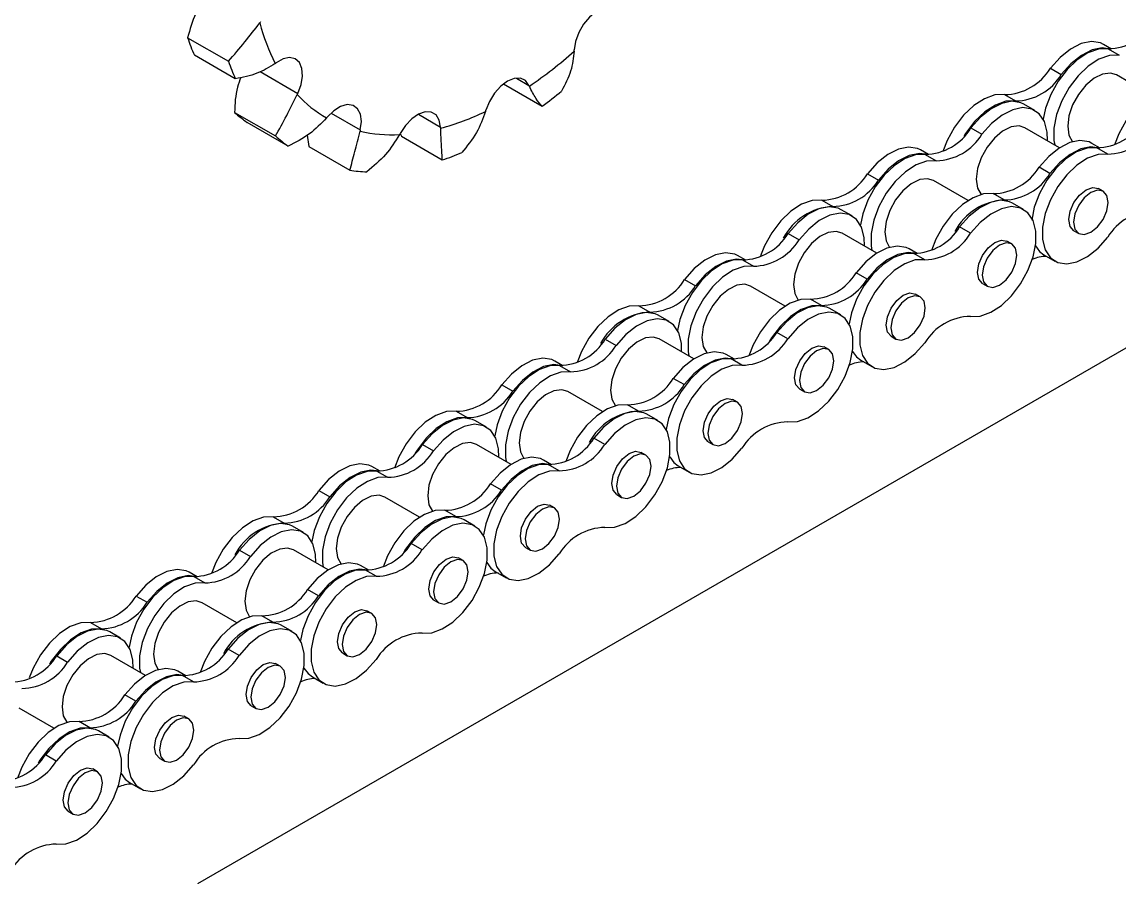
# Model space of a CAD drawing. Header units: metres. Extents: x 0 to 21025, y 0 to 14850.
# Drawn here: x 14013.4 to 14121.2, y 5827.2 to 5911.2 of the extents above; entities that cross this region are included whole.
import ezdxf

# ---------------------------------------------------------------- set-up
doc = ezdxf.new("R2010")
doc.units = ezdxf.units.M
doc.header["$LTSCALE"] = 25
doc.layers.add('SL4', color=4, linetype='Continuous')

msp = doc.modelspace()

# ---------------------------------------------------------------- linework, layer by layer
at = {"layer": 'SL4'}
for p, q in [((14030.723, 5826.55), (14589.165, 6148.932)), ((14029.714, 5909.651), (14033.735, 5907.33)), ((14120.461, 5908.528), (14119.661, 5908.99)), ((14034.398, 5905.608), (14030.378, 5907.93)), ((14120.129, 5908.556), (14121.204, 5907.936)), ((14114.457, 5906.647), (14115.531, 5906.026)), ((14036.832, 5906.314), (14040.534, 5904.177)), ((14062.004, 5905.683), (14063.244, 5904.967)), ((14124.345, 5904.023), (14120.939, 5905.989)), ((14060.732, 5905.11), (14064.536, 5902.914)), ((14109.966, 5904.055), (14111.041, 5903.434)), ((14034.324, 5902.315), (14038.345, 5899.994)), ((14043.805, 5902.247), (14046.678, 5900.589)), ((14112.938, 5902.503), (14111.863, 5903.123)), ((14039.591, 5898.998), (14035.571, 5901.319)), ((14052.377, 5902.126), (14054.565, 5900.863)), ((14041.471, 5900.088), (14041.616, 5898.951)), ((14050.586, 5900.232), (14050.713, 5899.965)), ((14106.659, 5900.78), (14107.733, 5900.16)), ((14115.365, 5898.838), (14111.958, 5900.805)), ((14041.616, 5898.951), (14045.637, 5896.63)), ((14050.713, 5899.965), (14054.733, 5897.644)), ((14119.345, 5898.804), (14118.546, 5899.266)), ((14102.5, 5898.16), (14101.701, 5898.621)), ((14102.168, 5898.188), (14103.243, 5897.567)), ((14120.088, 5898.212), (14119.013, 5898.832)), ((14114.416, 5896.302), (14113.341, 5896.922)), ((14096.496, 5896.278), (14097.571, 5895.658)), ((14106.385, 5893.654), (14102.978, 5895.621)), ((14119.638, 5894.569), (14119.172, 5894.838)), ((14092.006, 5893.686), (14093.081, 5893.066)), ((14109.925, 5893.71), (14108.851, 5894.33)), ((14094.978, 5892.134), (14093.903, 5892.755)), ((14111.822, 5892.778), (14110.748, 5893.399)), ((14088.698, 5890.412), (14089.773, 5889.791)), ((14097.405, 5888.47), (14093.998, 5890.437)), ((14106.618, 5890.435), (14105.543, 5891.056)), ((14116.774, 5890.683), (14117.24, 5890.414)), ((14110.658, 5889.385), (14110.192, 5889.653)), ((14084.54, 5887.791), (14083.74, 5888.253)), ((14101.385, 5888.436), (14100.585, 5888.897)), ((14102.127, 5887.843), (14101.053, 5888.464)), ((14113.808, 5888.329), (14114.883, 5887.709)), ((14084.208, 5887.82), (14085.283, 5887.199)), ((14096.455, 5885.934), (14095.38, 5886.554)), ((14078.536, 5885.91), (14079.61, 5885.289)), ((14088.424, 5883.286), (14085.018, 5885.253)), ((14107.794, 5885.499), (14108.26, 5885.23)), ((14091.965, 5883.342), (14090.89, 5883.962)), ((14101.678, 5884.2), (14101.212, 5884.469)), ((14074.045, 5883.318), (14075.12, 5882.697)), ((14093.862, 5882.41), (14092.787, 5883.031)), ((14077.017, 5881.766), (14075.942, 5882.386)), ((14088.657, 5880.067), (14087.582, 5880.687)), ((14070.738, 5880.043), (14071.812, 5879.423)), ((14079.444, 5878.102), (14076.037, 5880.068)), ((14098.814, 5880.315), (14099.279, 5880.046)), ((14083.424, 5878.067), (14082.625, 5878.529)), ((14092.697, 5879.016), (14092.232, 5879.285)), ((14066.579, 5877.423), (14065.78, 5877.885)), ((14066.247, 5877.451), (14067.322, 5876.831)), ((14084.167, 5877.475), (14083.092, 5878.095)), ((14095.848, 5877.961), (14096.923, 5877.34)), ((14060.575, 5875.542), (14061.65, 5874.921)), ((14078.495, 5875.565), (14077.42, 5876.186)), ((14070.464, 5872.917), (14067.057, 5874.884)), ((14089.833, 5875.131), (14090.299, 5874.862)), ((14074.004, 5872.973), (14072.93, 5873.594)), ((14083.717, 5873.832), (14083.251, 5874.101)), ((14056.085, 5872.949), (14057.16, 5872.329)), ((14059.057, 5871.398), (14057.982, 5872.018)), ((14075.901, 5872.042), (14074.827, 5872.662)), ((14070.697, 5869.699), (14069.622, 5870.319)), ((14080.853, 5869.946), (14081.319, 5869.678)), ((14052.777, 5869.675), (14053.852, 5869.054)), ((14061.484, 5867.733), (14058.077, 5869.7)), ((14074.737, 5868.648), (14074.271, 5868.917)), ((14065.464, 5867.699), (14064.664, 5868.16)), ((14066.206, 5867.106), (14065.132, 5867.727)), ((14048.619, 5867.055), (14047.819, 5867.516)), ((14048.287, 5867.083), (14049.362, 5866.462)), ((14077.887, 5867.592), (14078.962, 5866.972)), ((14060.534, 5865.197), (14059.459, 5865.817)), ((14042.615, 5865.173), (14043.689, 5864.553)), ((14052.503, 5862.549), (14049.097, 5864.516)), ((14071.873, 5864.762), (14072.339, 5864.493)), ((14065.757, 5863.464), (14065.291, 5863.732)), ((14038.124, 5862.581), (14039.199, 5861.961)), ((14056.044, 5862.605), (14054.969, 5863.225)), ((14041.096, 5861.029), (14040.021, 5861.65)), ((14057.941, 5861.673), (14056.866, 5862.294)), ((14034.817, 5859.306), (14035.891, 5858.686)), ((14043.523, 5857.365), (14040.116, 5859.332)), ((14052.736, 5859.33), (14051.661, 5859.951)), ((14062.893, 5859.578), (14063.358, 5859.309)), ((14056.776, 5858.279), (14056.311, 5858.548)), ((14030.658, 5856.686), (14029.859, 5857.148)), ((14047.503, 5857.33), (14046.704, 5857.792)), ((14048.246, 5856.738), (14047.171, 5857.359)), ((14059.927, 5857.224), (14061.002, 5856.603)), ((14030.326, 5856.714), (14031.401, 5856.094)), ((14024.654, 5854.805), (14025.729, 5854.184)), ((14042.574, 5854.828), (14041.499, 5855.449)), ((14034.543, 5852.181), (14031.136, 5854.148)), ((14053.912, 5854.394), (14054.378, 5854.125)), ((14038.083, 5852.236), (14037.009, 5852.857)), ((14047.796, 5853.095), (14047.33, 5853.364)), ((14020.164, 5852.213), (14021.239, 5851.592)), ((14039.98, 5851.305), (14038.906, 5851.925)), ((14023.136, 5850.661), (14022.061, 5851.281)), ((14034.776, 5848.962), (14033.701, 5849.582)), ((14016.856, 5848.938), (14017.931, 5848.318)), ((14025.563, 5846.997), (14022.156, 5848.963)), ((14044.932, 5849.21), (14045.398, 5848.941)), ((14029.543, 5846.962), (14028.743, 5847.424)), ((14038.816, 5847.911), (14038.35, 5848.18)), ((14030.285, 5846.37), (14029.211, 5846.99)), ((14041.966, 5846.856), (14043.041, 5846.235)), ((14024.613, 5844.46), (14023.538, 5845.081)), ((14035.952, 5844.025), (14036.418, 5843.757)), ((14016.582, 5841.812), (14013.176, 5843.779)), ((14029.836, 5842.727), (14029.37, 5842.996)), ((14020.123, 5841.868), (14019.048, 5842.488)), ((14022.02, 5840.937), (14020.945, 5841.557)), ((14016.815, 5838.593), (14015.74, 5839.214)), ((14026.972, 5838.841), (14027.437, 5838.572)), ((14020.855, 5837.543), (14020.39, 5837.811)), ((14024.006, 5836.487), (14025.081, 5835.867)), ((14017.991, 5833.657), (14018.457, 5833.388))]:
    msp.add_line(p, q, dxfattribs=at)
at = {"layer": 'SL4', "flags": 128}
for points in [[(14071.668, 5912.407), (14071.146, 5912.595), (14070.524, 5912.529), (14069.854, 5912.214), (14069.196, 5911.679), (14068.605, 5910.968), (14068.133, 5910.143), (14067.819, 5909.276), (14067.692, 5908.441)], [(14119.661, 5908.99), (14119.369, 5909.128), (14118.483, 5909.266), (14117.484, 5909.063), (14116.437, 5908.534), (14115.406, 5907.711), (14114.457, 5906.647)], [(14040.534, 5904.177), (14040.86, 5905.044), (14041.002, 5905.884), (14040.947, 5906.626), (14040.7, 5907.205), (14040.283, 5907.572), (14039.73, 5907.694), (14039.09, 5907.562), (14038.419, 5907.187)], [(14120.129, 5908.556), (14119.179, 5908.525), (14118.149, 5908.157), (14117.101, 5907.477), (14116.103, 5906.527), (14115.216, 5905.366), (14114.498, 5904.067), (14113.992, 5902.713), (14113.76, 5901.631)], [(14121.204, 5907.936), (14120.254, 5907.904), (14119.223, 5907.537), (14118.176, 5906.857), (14117.177, 5905.906), (14116.291, 5904.745), (14115.572, 5903.447), (14115.067, 5902.093), (14114.806, 5900.768), (14114.806, 5899.556), (14114.88, 5899.119)], [(14120.379, 5908.531), (14119.558, 5908.645), (14118.559, 5908.443), (14117.512, 5907.914), (14116.481, 5907.091), (14115.531, 5906.026)], [(14063.244, 5904.967), (14062.899, 5905.434), (14062.401, 5905.667), (14061.793, 5905.648), (14061.128, 5905.379), (14060.464, 5904.881), (14059.856, 5904.198), (14059.358, 5903.39), (14059.013, 5902.525)], [(14120.939, 5905.989), (14120.359, 5906.168), (14119.582, 5906.072), (14118.749, 5905.663), (14117.936, 5904.979), (14117.213, 5904.08), (14116.645, 5903.046), (14116.283, 5901.968), (14116.159, 5900.943)], [(14126.811, 5904.699), (14125.862, 5904.667), (14124.831, 5904.3), (14123.783, 5903.619), (14122.785, 5902.669), (14121.898, 5901.508), (14121.18, 5900.21), (14120.754, 5899.118)], [(14109.966, 5904.055), (14109.017, 5904.023), (14107.986, 5903.656), (14106.938, 5902.975), (14105.94, 5902.025), (14105.054, 5900.864), (14104.335, 5899.566), (14103.909, 5898.474)], [(14111.041, 5903.434), (14110.092, 5903.403), (14109.061, 5903.035), (14108.013, 5902.355), (14107.015, 5901.404), (14106.129, 5900.244), (14105.941, 5899.945)], [(14111.863, 5903.123), (14111.571, 5903.261), (14110.685, 5903.399), (14109.686, 5903.197), (14108.639, 5902.668), (14107.608, 5901.845), (14106.659, 5900.78)], [(14046.678, 5900.589), (14046.784, 5901.416), (14046.693, 5902.132), (14046.412, 5902.675), (14045.966, 5902.998), (14045.394, 5903.074), (14044.744, 5902.895), (14044.072, 5902.478), (14043.437, 5901.858)], [(14054.565, 5900.863), (14054.438, 5901.551), (14054.124, 5902.057), (14053.652, 5902.335), (14053.061, 5902.364), (14052.402, 5902.139), (14051.733, 5901.681), (14051.111, 5901.029), (14050.589, 5900.239)], [(14114.159, 5899.535), (14114.131, 5900.379), (14113.87, 5901.402), (14113.365, 5902.172), (14112.646, 5902.641), (14111.76, 5902.778), (14110.761, 5902.576), (14109.714, 5902.047), (14108.683, 5901.224), (14107.733, 5900.16)], [(14111.958, 5900.805), (14111.378, 5900.984), (14110.602, 5900.888), (14109.769, 5900.479), (14108.955, 5899.795), (14108.233, 5898.896), (14107.665, 5897.862), (14107.303, 5896.784), (14107.178, 5895.759)], [(14116.159, 5900.943), (14116.283, 5900.062), (14116.628, 5899.422)], [(14118.546, 5899.266), (14118.253, 5899.404), (14117.367, 5899.541), (14116.369, 5899.339), (14115.321, 5898.81), (14114.29, 5897.987), (14113.341, 5896.922)], [(14102.168, 5898.188), (14101.219, 5898.156), (14100.188, 5897.789), (14099.141, 5897.109), (14098.142, 5896.158), (14097.256, 5894.997), (14096.537, 5893.699), (14096.031, 5892.345), (14095.8, 5891.263)], [(14101.701, 5898.621), (14101.409, 5898.76), (14100.522, 5898.897), (14099.524, 5898.695), (14098.476, 5898.166), (14097.445, 5897.343), (14096.496, 5896.278)], [(14102.419, 5898.162), (14101.597, 5898.277), (14100.599, 5898.075), (14099.551, 5897.545), (14098.52, 5896.723), (14097.571, 5895.658)], [(14119.013, 5898.832), (14118.064, 5898.801), (14117.033, 5898.433), (14115.985, 5897.753), (14114.987, 5896.802), (14114.101, 5895.641), (14113.382, 5894.343), (14112.876, 5892.989), (14112.622, 5891.727)], [(14120.088, 5898.212), (14119.138, 5898.18), (14118.108, 5897.813), (14117.06, 5897.132), (14116.062, 5896.182), (14115.175, 5895.021), (14114.457, 5893.723), (14113.951, 5892.369), (14113.69, 5891.044), (14113.69, 5889.832), (14113.951, 5888.809), (14114.457, 5888.039), (14115.175, 5887.57), (14116.062, 5887.433), (14117.06, 5887.635), (14118.108, 5888.164), (14119.138, 5888.987), (14120.088, 5890.052)], [(14119.263, 5898.807), (14118.442, 5898.921), (14117.443, 5898.719), (14116.396, 5898.19), (14115.365, 5897.367), (14114.416, 5896.302)], [(14103.243, 5897.567), (14102.294, 5897.536), (14101.263, 5897.169), (14100.215, 5896.488), (14099.217, 5895.538), (14098.331, 5894.377), (14097.612, 5893.079), (14097.106, 5891.725), (14096.845, 5890.4), (14096.845, 5889.188), (14096.919, 5888.75)], [(14102.978, 5895.621), (14102.398, 5895.8), (14101.621, 5895.704), (14100.789, 5895.295), (14099.975, 5894.611), (14099.252, 5893.712), (14098.685, 5892.677), (14098.322, 5891.6), (14098.198, 5890.575)], [(14107.178, 5895.759), (14107.303, 5894.878), (14107.648, 5894.238)], [(14116.277, 5891.781), (14116.406, 5892.605), (14116.774, 5893.453), (14117.324, 5894.195), (14117.973, 5894.719), (14118.622, 5894.944), (14119.172, 5894.838)], [(14116.743, 5891.512), (14116.872, 5890.837), (14117.24, 5890.414), (14117.79, 5890.307), (14118.439, 5890.533), (14119.088, 5891.057), (14119.638, 5891.799), (14120.006, 5892.647), (14120.135, 5893.471), (14120.006, 5894.146), (14119.638, 5894.569), (14119.088, 5894.676), (14118.439, 5894.45), (14117.79, 5893.926), (14117.24, 5893.184), (14116.872, 5892.336), (14116.743, 5891.512)], [(14092.006, 5893.686), (14091.056, 5893.655), (14090.026, 5893.287), (14088.978, 5892.607), (14087.98, 5891.656), (14087.093, 5890.496), (14086.375, 5889.197), (14085.988, 5888.227)], [(14108.851, 5894.33), (14107.901, 5894.299), (14106.87, 5893.931), (14105.823, 5893.251), (14104.824, 5892.301), (14103.938, 5891.14), (14103.219, 5889.842), (14102.793, 5888.75)], [(14110.748, 5893.399), (14110.455, 5893.537), (14109.569, 5893.675), (14108.571, 5893.472), (14107.523, 5892.943), (14106.492, 5892.121), (14105.543, 5891.056)], [(14093.903, 5892.755), (14093.611, 5892.893), (14092.724, 5893.03), (14091.726, 5892.828), (14090.678, 5892.299), (14089.648, 5891.476), (14088.698, 5890.412)], [(14106.618, 5882.275), (14107.567, 5882.307), (14108.598, 5882.674), (14109.645, 5883.355), (14110.644, 5884.305), (14111.53, 5885.466), (14112.249, 5886.764), (14112.755, 5888.118), (14113.016, 5889.443), (14113.016, 5890.655), (14112.755, 5891.678), (14112.249, 5892.448), (14111.53, 5892.917), (14110.644, 5893.054), (14109.645, 5892.852), (14108.598, 5892.323), (14107.567, 5891.5), (14106.618, 5890.435)], [(14096.198, 5889.167), (14096.171, 5890.011), (14095.91, 5891.034), (14095.404, 5891.804), (14094.685, 5892.273), (14093.799, 5892.41), (14092.801, 5892.208), (14091.753, 5891.679), (14090.722, 5890.856), (14089.773, 5889.791)], [(14116.774, 5890.683), (14116.774, 5890.683), (14116.406, 5891.106), (14116.277, 5891.781)], [(14093.998, 5890.437), (14093.418, 5890.616), (14092.641, 5890.519), (14091.809, 5890.111), (14090.995, 5889.427), (14090.272, 5888.527), (14089.704, 5887.493), (14089.342, 5886.416), (14089.218, 5885.391)], [(14098.198, 5890.575), (14098.322, 5889.694), (14098.668, 5889.054)], [(14107.297, 5886.597), (14107.426, 5887.421), (14107.794, 5888.269), (14108.344, 5889.011), (14108.993, 5889.535), (14109.642, 5889.76), (14110.192, 5889.653)], [(14107.763, 5886.328), (14107.892, 5885.653), (14108.259, 5885.23), (14108.81, 5885.123), (14109.459, 5885.349), (14110.108, 5885.873), (14110.658, 5886.615), (14111.026, 5887.462), (14111.155, 5888.286), (14111.026, 5888.961), (14110.658, 5889.384), (14110.108, 5889.491), (14109.459, 5889.266), (14108.81, 5888.742), (14108.259, 5888), (14107.892, 5887.152), (14107.763, 5886.328)], [(14112.935, 5889.3), (14113.382, 5888.659), (14113.808, 5888.329)], [(14083.74, 5888.253), (14083.448, 5888.391), (14082.562, 5888.529), (14081.563, 5888.327), (14080.516, 5887.798), (14079.485, 5886.975), (14078.536, 5885.91)], [(14101.053, 5888.464), (14100.103, 5888.432), (14099.072, 5888.065), (14098.025, 5887.384), (14097.026, 5886.434), (14096.14, 5885.273), (14095.421, 5883.975), (14094.916, 5882.621), (14094.684, 5881.539)], [(14100.585, 5888.897), (14100.293, 5889.035), (14099.406, 5889.173), (14098.408, 5888.971), (14097.361, 5888.442), (14096.33, 5887.619), (14095.38, 5886.554)], [(14101.303, 5888.438), (14100.481, 5888.552), (14099.483, 5888.35), (14098.435, 5887.821), (14097.404, 5886.998), (14096.455, 5885.934)], [(14084.208, 5887.82), (14083.258, 5887.788), (14082.228, 5887.421), (14081.18, 5886.74), (14080.182, 5885.79), (14079.295, 5884.629), (14078.577, 5883.331), (14078.071, 5881.977), (14077.839, 5880.895)], [(14085.283, 5887.199), (14084.333, 5887.168), (14083.302, 5886.8), (14082.255, 5886.12), (14081.256, 5885.169), (14080.37, 5884.008), (14079.651, 5882.71), (14079.146, 5881.356), (14078.885, 5880.032), (14078.885, 5878.82), (14078.959, 5878.382)], [(14084.458, 5887.794), (14083.637, 5887.908), (14082.638, 5887.706), (14081.591, 5887.177), (14080.56, 5886.354), (14079.61, 5885.289)], [(14102.127, 5887.843), (14101.178, 5887.812), (14100.147, 5887.444), (14099.1, 5886.764), (14098.101, 5885.813), (14097.215, 5884.653), (14096.496, 5883.354), (14095.99, 5882), (14095.729, 5880.676), (14095.729, 5879.464), (14095.99, 5878.44), (14096.496, 5877.67), (14097.215, 5877.202), (14098.101, 5877.064), (14099.1, 5877.267), (14100.147, 5877.796), (14101.178, 5878.619), (14102.127, 5879.683)], [(14107.794, 5885.499), (14107.794, 5885.499), (14107.426, 5885.922), (14107.297, 5886.597)], [(14085.018, 5885.253), (14084.438, 5885.432), (14083.661, 5885.335), (14082.828, 5884.927), (14082.015, 5884.242), (14081.292, 5883.343), (14080.724, 5882.309), (14080.362, 5881.231), (14080.238, 5880.207)], [(14089.218, 5885.391), (14089.342, 5884.51), (14089.687, 5883.869)], [(14090.89, 5883.962), (14089.941, 5883.931), (14088.91, 5883.563), (14087.862, 5882.883), (14086.864, 5881.932), (14085.977, 5880.771), (14085.259, 5879.473), (14084.833, 5878.381)], [(14098.317, 5881.413), (14098.446, 5882.237), (14098.814, 5883.084), (14099.364, 5883.827), (14100.013, 5884.35), (14100.662, 5884.576), (14101.212, 5884.469)], [(14098.782, 5881.144), (14098.912, 5880.469), (14099.279, 5880.046), (14099.829, 5879.939), (14100.478, 5880.165), (14101.127, 5880.688), (14101.678, 5881.431), (14102.045, 5882.278), (14102.174, 5883.102), (14102.045, 5883.777), (14101.678, 5884.2), (14101.127, 5884.307), (14100.478, 5884.082), (14099.829, 5883.558), (14099.279, 5882.816), (14098.912, 5881.968), (14098.782, 5881.144)], [(14074.045, 5883.318), (14073.096, 5883.286), (14072.065, 5882.919), (14071.017, 5882.239), (14070.019, 5881.288), (14069.133, 5880.127), (14068.414, 5878.829), (14067.988, 5877.737)], [(14091.965, 5883.342), (14091.015, 5883.31), (14089.985, 5882.943), (14088.937, 5882.262), (14087.939, 5881.312), (14087.052, 5880.151), (14086.865, 5879.853)], [(14092.787, 5883.031), (14092.495, 5883.169), (14091.608, 5883.306), (14090.61, 5883.104), (14089.563, 5882.575), (14088.532, 5881.752), (14087.582, 5880.687)], [(14075.942, 5882.386), (14075.65, 5882.525), (14074.764, 5882.662), (14073.765, 5882.46), (14072.718, 5881.931), (14071.687, 5881.108), (14070.738, 5880.043)], [(14078.238, 5878.798), (14078.21, 5879.642), (14077.949, 5880.666), (14077.444, 5881.436), (14076.725, 5881.904), (14075.839, 5882.042), (14074.84, 5881.839), (14073.793, 5881.31), (14072.762, 5880.488), (14071.812, 5879.423)], [(14088.657, 5871.907), (14089.607, 5871.939), (14090.637, 5872.306), (14091.685, 5872.986), (14092.683, 5873.937), (14093.57, 5875.098), (14094.288, 5876.396), (14094.794, 5877.75), (14095.055, 5879.075), (14095.055, 5880.287), (14094.794, 5881.31), (14094.288, 5882.08), (14093.57, 5882.548), (14092.683, 5882.686), (14091.685, 5882.484), (14090.637, 5881.954), (14089.607, 5881.132), (14088.657, 5880.067)], [(14098.814, 5880.315), (14098.814, 5880.315), (14098.446, 5880.738), (14098.317, 5881.413)], [(14076.037, 5880.068), (14075.457, 5880.247), (14074.681, 5880.151), (14073.848, 5879.743), (14073.034, 5879.058), (14072.312, 5878.159), (14071.744, 5877.125), (14071.382, 5876.047), (14071.257, 5875.022)], [(14080.238, 5880.207), (14080.362, 5879.325), (14080.707, 5878.685)], [(14082.625, 5878.529), (14082.332, 5878.667), (14081.446, 5878.805), (14080.448, 5878.602), (14079.4, 5878.073), (14078.369, 5877.25), (14077.42, 5876.186)], [(14089.337, 5876.229), (14089.466, 5877.053), (14089.833, 5877.9), (14090.384, 5878.642), (14091.033, 5879.166), (14091.682, 5879.392), (14092.232, 5879.285)], [(14089.802, 5875.96), (14089.931, 5875.285), (14090.299, 5874.862), (14090.849, 5874.755), (14091.498, 5874.98), (14092.147, 5875.504), (14092.697, 5876.246), (14093.065, 5877.094), (14093.194, 5877.918), (14093.065, 5878.593), (14092.697, 5879.016), (14092.147, 5879.123), (14091.498, 5878.897), (14090.849, 5878.374), (14090.299, 5877.631), (14089.931, 5876.784), (14089.802, 5875.96)], [(14095.026, 5878.832), (14095.421, 5878.291), (14095.848, 5877.961)], [(14066.247, 5877.451), (14065.298, 5877.42), (14064.267, 5877.052), (14063.22, 5876.372), (14062.221, 5875.421), (14061.335, 5874.261), (14060.616, 5872.962), (14060.11, 5871.608), (14059.879, 5870.526)], [(14065.78, 5877.885), (14065.488, 5878.023), (14064.601, 5878.16), (14063.603, 5877.958), (14062.555, 5877.429), (14061.524, 5876.606), (14060.575, 5875.542)], [(14066.498, 5877.426), (14065.676, 5877.54), (14064.678, 5877.338), (14063.63, 5876.809), (14062.599, 5875.986), (14061.65, 5874.921)], [(14083.092, 5878.095), (14082.143, 5878.064), (14081.112, 5877.696), (14080.064, 5877.016), (14079.066, 5876.066), (14078.18, 5874.905), (14077.461, 5873.606), (14076.955, 5872.252), (14076.723, 5871.17)], [(14084.167, 5877.475), (14083.217, 5877.443), (14082.187, 5877.076), (14081.139, 5876.396), (14080.141, 5875.445), (14079.254, 5874.284), (14078.536, 5872.986), (14078.03, 5871.632), (14077.769, 5870.307), (14077.769, 5869.095), (14078.03, 5868.072), (14078.536, 5867.302), (14079.254, 5866.834), (14080.141, 5866.696), (14081.139, 5866.898), (14082.187, 5867.427), (14083.217, 5868.25), (14084.167, 5869.315)], [(14083.342, 5878.07), (14082.521, 5878.184), (14081.522, 5877.982), (14080.475, 5877.453), (14079.444, 5876.63), (14078.495, 5875.565)], [(14067.322, 5876.831), (14066.373, 5876.799), (14065.342, 5876.432), (14064.294, 5875.751), (14063.296, 5874.801), (14062.41, 5873.64), (14061.691, 5872.342), (14061.185, 5870.988), (14060.924, 5869.663), (14060.924, 5868.451), (14060.998, 5868.014)], [(14089.833, 5875.131), (14089.833, 5875.131), (14089.466, 5875.554), (14089.337, 5876.229)], [(14067.057, 5874.884), (14066.477, 5875.063), (14065.7, 5874.967), (14064.868, 5874.558), (14064.054, 5873.874), (14063.331, 5872.975), (14062.764, 5871.941), (14062.401, 5870.863), (14062.277, 5869.838)], [(14071.257, 5875.022), (14071.382, 5874.141), (14071.727, 5873.501)], [(14080.356, 5871.044), (14080.485, 5871.868), (14080.853, 5872.716), (14081.403, 5873.458), (14082.052, 5873.982), (14082.701, 5874.208), (14083.251, 5874.101)], [(14072.93, 5873.594), (14071.98, 5873.562), (14070.949, 5873.195), (14069.902, 5872.514), (14068.903, 5871.564), (14068.017, 5870.403), (14067.298, 5869.105), (14066.872, 5868.013)], [(14080.822, 5870.776), (14080.951, 5870.101), (14081.319, 5869.678), (14081.869, 5869.571), (14082.518, 5869.796), (14083.167, 5870.32), (14083.717, 5871.062), (14084.085, 5871.91), (14084.214, 5872.734), (14084.085, 5873.409), (14083.717, 5873.832), (14083.167, 5873.939), (14082.518, 5873.713), (14081.869, 5873.189), (14081.319, 5872.447), (14080.951, 5871.6), (14080.822, 5870.776)], [(14056.085, 5872.949), (14055.135, 5872.918), (14054.105, 5872.551), (14053.057, 5871.87), (14052.059, 5870.92), (14051.172, 5869.759), (14050.454, 5868.461), (14050.027, 5867.369)], [(14057.16, 5872.329), (14056.21, 5872.298), (14055.179, 5871.93), (14054.132, 5871.25), (14053.133, 5870.299), (14052.247, 5869.138), (14052.06, 5868.84)], [(14057.982, 5872.018), (14057.69, 5872.156), (14056.803, 5872.294), (14055.805, 5872.092), (14054.757, 5871.562), (14053.727, 5870.74), (14052.777, 5869.675)], [(14074.827, 5872.662), (14074.534, 5872.8), (14073.648, 5872.938), (14072.65, 5872.736), (14071.602, 5872.207), (14070.571, 5871.384), (14069.622, 5870.319)], [(14070.697, 5861.539), (14071.646, 5861.57), (14072.677, 5861.938), (14073.724, 5862.618), (14074.723, 5863.568), (14075.609, 5864.729), (14076.328, 5866.027), (14076.834, 5867.381), (14077.095, 5868.706), (14077.095, 5869.918), (14076.834, 5870.941), (14076.328, 5871.711), (14075.609, 5872.18), (14074.723, 5872.317), (14073.724, 5872.115), (14072.677, 5871.586), (14071.646, 5870.763), (14070.697, 5869.699)], [(14060.277, 5868.43), (14060.25, 5869.274), (14059.989, 5870.297), (14059.483, 5871.067), (14058.764, 5871.536), (14057.878, 5871.673), (14056.88, 5871.471), (14055.832, 5870.942), (14054.801, 5870.119), (14053.852, 5869.054)], [(14080.853, 5869.946), (14080.853, 5869.946), (14080.485, 5870.37), (14080.356, 5871.044)], [(14058.077, 5869.7), (14057.497, 5869.879), (14056.72, 5869.783), (14055.888, 5869.374), (14055.074, 5868.69), (14054.351, 5867.791), (14053.783, 5866.756), (14053.421, 5865.679), (14053.297, 5864.654)], [(14062.277, 5869.838), (14062.401, 5868.957), (14062.747, 5868.317)], [(14071.376, 5865.86), (14071.505, 5866.684), (14071.873, 5867.532), (14072.423, 5868.274), (14073.072, 5868.798), (14073.721, 5869.023), (14074.271, 5868.917)], [(14047.819, 5867.516), (14047.527, 5867.655), (14046.641, 5867.792), (14045.642, 5867.59), (14044.595, 5867.061), (14043.564, 5866.238), (14042.615, 5865.173)], [(14065.132, 5867.727), (14064.182, 5867.695), (14063.151, 5867.328), (14062.104, 5866.648), (14061.105, 5865.697), (14060.219, 5864.536), (14059.5, 5863.238), (14058.995, 5861.884), (14058.763, 5860.802)], [(14064.664, 5868.16), (14064.372, 5868.299), (14063.485, 5868.436), (14062.487, 5868.234), (14061.44, 5867.705), (14060.409, 5866.882), (14059.459, 5865.817)], [(14065.382, 5867.702), (14064.56, 5867.816), (14063.562, 5867.614), (14062.514, 5867.084), (14061.483, 5866.262), (14060.534, 5865.197)], [(14071.842, 5865.591), (14071.971, 5864.917), (14072.338, 5864.493), (14072.889, 5864.386), (14073.538, 5864.612), (14074.187, 5865.136), (14074.737, 5865.878), (14075.105, 5866.726), (14075.234, 5867.55), (14075.105, 5868.225), (14074.737, 5868.648), (14074.187, 5868.755), (14073.538, 5868.529), (14072.889, 5868.005), (14072.338, 5867.263), (14071.971, 5866.415), (14071.842, 5865.591)], [(14077.065, 5868.464), (14077.461, 5867.923), (14077.887, 5867.592)], [(14048.287, 5867.083), (14047.337, 5867.051), (14046.307, 5866.684), (14045.259, 5866.004), (14044.261, 5865.053), (14043.374, 5863.892), (14042.656, 5862.594), (14042.15, 5861.24), (14041.918, 5860.158)], [(14048.537, 5867.057), (14047.716, 5867.172), (14046.717, 5866.969), (14045.67, 5866.44), (14044.639, 5865.617), (14043.689, 5864.553)], [(14066.206, 5867.106), (14065.257, 5867.075), (14064.226, 5866.708), (14063.179, 5866.027), (14062.18, 5865.077), (14061.294, 5863.916), (14060.575, 5862.618), (14060.069, 5861.264), (14059.808, 5859.939), (14059.808, 5858.727), (14060.069, 5857.704), (14060.575, 5856.934), (14061.294, 5856.465), (14062.18, 5856.328), (14063.179, 5856.53), (14064.226, 5857.059), (14065.257, 5857.882), (14066.206, 5858.947)], [(14049.362, 5866.462), (14048.412, 5866.431), (14047.381, 5866.063), (14046.334, 5865.383), (14045.335, 5864.433), (14044.449, 5863.272), (14043.73, 5861.974), (14043.225, 5860.619), (14042.964, 5859.295), (14042.964, 5858.083), (14043.038, 5857.645)], [(14071.873, 5864.762), (14071.873, 5864.762), (14071.505, 5865.185), (14071.376, 5865.86)], [(14049.097, 5864.516), (14048.517, 5864.695), (14047.74, 5864.598), (14046.907, 5864.19), (14046.094, 5863.506), (14045.371, 5862.607), (14044.803, 5861.572), (14044.441, 5860.495), (14044.317, 5859.47)], [(14053.297, 5864.654), (14053.421, 5863.773), (14053.766, 5863.133)], [(14062.396, 5860.676), (14062.525, 5861.5), (14062.893, 5862.348), (14063.443, 5863.09), (14064.092, 5863.614), (14064.741, 5863.839), (14065.291, 5863.732)], [(14062.861, 5860.407), (14062.991, 5859.732), (14063.358, 5859.309), (14063.908, 5859.202), (14064.557, 5859.428), (14065.206, 5859.952), (14065.757, 5860.694), (14066.124, 5861.541), (14066.253, 5862.365), (14066.124, 5863.04), (14065.757, 5863.464), (14065.206, 5863.57), (14064.557, 5863.345), (14063.908, 5862.821), (14063.358, 5862.079), (14062.991, 5861.231), (14062.861, 5860.407)], [(14038.124, 5862.581), (14037.175, 5862.55), (14036.144, 5862.182), (14035.096, 5861.502), (14034.098, 5860.551), (14033.212, 5859.391), (14032.493, 5858.092), (14032.067, 5857)], [(14054.969, 5863.225), (14054.02, 5863.194), (14052.989, 5862.826), (14051.941, 5862.146), (14050.943, 5861.196), (14050.056, 5860.035), (14049.338, 5858.736), (14048.912, 5857.645)], [(14056.044, 5862.605), (14055.094, 5862.573), (14054.064, 5862.206), (14053.016, 5861.526), (14052.018, 5860.575), (14051.131, 5859.414), (14050.944, 5859.116)], [(14056.866, 5862.294), (14056.574, 5862.432), (14055.687, 5862.57), (14054.689, 5862.367), (14053.642, 5861.838), (14052.611, 5861.015), (14051.661, 5859.951)], [(14040.021, 5861.65), (14039.729, 5861.788), (14038.843, 5861.925), (14037.844, 5861.723), (14036.797, 5861.194), (14035.766, 5860.371), (14034.817, 5859.306)], [(14042.317, 5858.061), (14042.289, 5858.906), (14042.028, 5859.929), (14041.523, 5860.699), (14040.804, 5861.167), (14039.918, 5861.305), (14038.919, 5861.103), (14037.872, 5860.574), (14036.841, 5859.751), (14035.891, 5858.686)], [(14052.736, 5851.17), (14053.686, 5851.202), (14054.716, 5851.569), (14055.764, 5852.25), (14056.762, 5853.2), (14057.649, 5854.361), (14058.367, 5855.659), (14058.873, 5857.013), (14059.134, 5858.338), (14059.134, 5859.55), (14058.873, 5860.573), (14058.367, 5861.343), (14057.649, 5861.812), (14056.762, 5861.949), (14055.764, 5861.747), (14054.716, 5861.218), (14053.686, 5860.395), (14052.736, 5859.33)], [(14062.893, 5859.578), (14062.893, 5859.578), (14062.525, 5860.001), (14062.396, 5860.676)], [(14040.116, 5859.332), (14039.536, 5859.511), (14038.76, 5859.414), (14037.927, 5859.006), (14037.113, 5858.322), (14036.391, 5857.422), (14035.823, 5856.388), (14035.461, 5855.311), (14035.336, 5854.286)], [(14044.317, 5859.47), (14044.441, 5858.589), (14044.786, 5857.948)], [(14046.704, 5857.792), (14046.411, 5857.93), (14045.525, 5858.068), (14044.527, 5857.866), (14043.479, 5857.337), (14042.448, 5856.514), (14041.499, 5855.449)], [(14053.416, 5855.492), (14053.545, 5856.316), (14053.912, 5857.164), (14054.463, 5857.906), (14055.112, 5858.429), (14055.761, 5858.655), (14056.311, 5858.548)], [(14053.881, 5855.223), (14054.01, 5854.548), (14054.378, 5854.125), (14054.928, 5854.018), (14055.577, 5854.244), (14056.226, 5854.767), (14056.776, 5855.51), (14057.144, 5856.357), (14057.273, 5857.181), (14057.144, 5857.856), (14056.776, 5858.279), (14056.226, 5858.386), (14055.577, 5858.161), (14054.928, 5857.637), (14054.378, 5856.895), (14054.01, 5856.047), (14053.881, 5855.223)], [(14059.105, 5858.095), (14059.5, 5857.554), (14059.927, 5857.224)], [(14029.859, 5857.148), (14029.567, 5857.286), (14028.68, 5857.424), (14027.682, 5857.222), (14026.634, 5856.692), (14025.603, 5855.87), (14024.654, 5854.805)], [(14047.171, 5857.359), (14046.222, 5857.327), (14045.191, 5856.96), (14044.143, 5856.279), (14043.145, 5855.329), (14042.259, 5854.168), (14041.54, 5852.87), (14041.034, 5851.516), (14040.802, 5850.434)], [(14047.421, 5857.333), (14046.6, 5857.447), (14045.601, 5857.245), (14044.554, 5856.716), (14043.523, 5855.893), (14042.574, 5854.828)], [(14030.326, 5856.714), (14029.377, 5856.683), (14028.346, 5856.315), (14027.299, 5855.635), (14026.3, 5854.685), (14025.414, 5853.524), (14024.695, 5852.226), (14024.189, 5850.872), (14023.958, 5849.789)], [(14031.401, 5856.094), (14030.452, 5856.062), (14029.421, 5855.695), (14028.373, 5855.015), (14027.375, 5854.064), (14026.489, 5852.903), (14025.77, 5851.605), (14025.264, 5850.251), (14025.003, 5848.926), (14025.003, 5847.714), (14025.077, 5847.277)], [(14030.577, 5856.689), (14029.755, 5856.803), (14028.757, 5856.601), (14027.709, 5856.072), (14026.678, 5855.249), (14025.729, 5854.184)], [(14048.246, 5856.738), (14047.296, 5856.707), (14046.266, 5856.339), (14045.218, 5855.659), (14044.22, 5854.708), (14043.333, 5853.547), (14042.615, 5852.249), (14042.109, 5850.895), (14041.848, 5849.571), (14041.848, 5848.359), (14042.109, 5847.335), (14042.615, 5846.565), (14043.333, 5846.097), (14044.22, 5845.959), (14045.218, 5846.162), (14046.266, 5846.691), (14047.296, 5847.513), (14048.246, 5848.578)], [(14053.912, 5854.394), (14053.912, 5854.394), (14053.545, 5854.817), (14053.416, 5855.492)], [(14031.136, 5854.148), (14030.556, 5854.326), (14029.779, 5854.23), (14028.947, 5853.822), (14028.133, 5853.137), (14027.41, 5852.238), (14026.843, 5851.204), (14026.48, 5850.126), (14026.356, 5849.101)], [(14035.336, 5854.286), (14035.461, 5853.404), (14035.806, 5852.764)], [(14037.009, 5852.857), (14036.059, 5852.825), (14035.028, 5852.458), (14033.981, 5851.778), (14032.982, 5850.827), (14032.096, 5849.666), (14031.377, 5848.368), (14030.951, 5847.276)], [(14044.435, 5850.308), (14044.564, 5851.132), (14044.932, 5851.979), (14045.482, 5852.721), (14046.131, 5853.245), (14046.78, 5853.471), (14047.33, 5853.364)], [(14044.901, 5850.039), (14045.03, 5849.364), (14045.398, 5848.941), (14045.948, 5848.834), (14046.597, 5849.06), (14047.246, 5849.583), (14047.796, 5850.325), (14048.164, 5851.173), (14048.293, 5851.997), (14048.164, 5852.672), (14047.796, 5853.095), (14047.246, 5853.202), (14046.597, 5852.976), (14045.948, 5852.453), (14045.398, 5851.711), (14045.03, 5850.863), (14044.901, 5850.039)], [(14020.164, 5852.213), (14019.214, 5852.181), (14018.184, 5851.814), (14017.136, 5851.133), (14016.138, 5850.183), (14015.251, 5849.022), (14014.533, 5847.724), (14014.146, 5846.754)], [(14021.239, 5851.592), (14020.289, 5851.561), (14019.258, 5851.193), (14018.211, 5850.513), (14017.212, 5849.563), (14016.326, 5848.402), (14016.139, 5848.103)], [(14022.061, 5851.281), (14021.769, 5851.42), (14020.882, 5851.557), (14019.884, 5851.355), (14018.836, 5850.826), (14017.806, 5850.003), (14016.856, 5848.938)], [(14038.906, 5851.925), (14038.613, 5852.064), (14037.727, 5852.201), (14036.729, 5851.999), (14035.681, 5851.47), (14034.65, 5850.647), (14033.701, 5849.582)], [(14034.776, 5840.802), (14035.725, 5840.833), (14036.756, 5841.201), (14037.803, 5841.881), (14038.802, 5842.832), (14039.688, 5843.993), (14040.407, 5845.291), (14040.913, 5846.645), (14041.174, 5847.969), (14041.174, 5849.181), (14040.913, 5850.205), (14040.407, 5850.975), (14039.688, 5851.443), (14038.802, 5851.581), (14037.803, 5851.378), (14036.756, 5850.849), (14035.725, 5850.027), (14034.776, 5848.962)], [(14024.356, 5847.693), (14024.329, 5848.537), (14024.068, 5849.56), (14023.562, 5850.331), (14022.843, 5850.799), (14021.957, 5850.937), (14020.959, 5850.734), (14019.911, 5850.205), (14018.88, 5849.382), (14017.931, 5848.318)], [(14044.932, 5849.21), (14044.932, 5849.21), (14044.564, 5849.633), (14044.435, 5850.308)], [(14022.156, 5848.963), (14021.576, 5849.142), (14020.799, 5849.046), (14019.967, 5848.637), (14019.153, 5847.953), (14018.43, 5847.054), (14017.862, 5846.02), (14017.5, 5844.942), (14017.376, 5843.917)], [(14026.356, 5849.101), (14026.48, 5848.22), (14026.826, 5847.58)], [(14028.743, 5847.424), (14028.451, 5847.562), (14027.564, 5847.699), (14026.566, 5847.497), (14025.519, 5846.968), (14024.488, 5846.145), (14023.538, 5845.081)], [(14035.455, 5845.124), (14035.584, 5845.948), (14035.952, 5846.795), (14036.502, 5847.537), (14037.151, 5848.061), (14037.8, 5848.287), (14038.35, 5848.18)], [(14035.921, 5844.855), (14036.05, 5844.18), (14036.417, 5843.757), (14036.968, 5843.65), (14037.617, 5843.875), (14038.266, 5844.399), (14038.816, 5845.141), (14039.184, 5845.989), (14039.313, 5846.813), (14039.184, 5847.488), (14038.816, 5847.911), (14038.266, 5848.018), (14037.617, 5847.792), (14036.968, 5847.269), (14036.417, 5846.526), (14036.05, 5845.679), (14035.921, 5844.855)], [(14041.144, 5847.727), (14041.54, 5847.186), (14041.966, 5846.856)], [(14029.211, 5846.99), (14028.261, 5846.959), (14027.23, 5846.591), (14026.183, 5845.911), (14025.184, 5844.96), (14024.298, 5843.8), (14023.579, 5842.501), (14023.074, 5841.147), (14022.842, 5840.065)], [(14030.285, 5846.37), (14029.336, 5846.338), (14028.305, 5845.971), (14027.258, 5845.29), (14026.259, 5844.34), (14025.373, 5843.179), (14024.654, 5841.881), (14024.148, 5840.527), (14023.887, 5839.202), (14023.887, 5837.99), (14024.148, 5836.967), (14024.654, 5836.197), (14025.373, 5835.728), (14026.259, 5835.591), (14027.258, 5835.793), (14028.305, 5836.322), (14029.336, 5837.145), (14030.285, 5838.21)], [(14029.461, 5846.965), (14028.639, 5847.079), (14027.641, 5846.877), (14026.593, 5846.348), (14025.562, 5845.525), (14024.613, 5844.46)], [(14035.952, 5844.025), (14035.952, 5844.025), (14035.584, 5844.449), (14035.455, 5845.124)], [(14017.376, 5843.917), (14017.5, 5843.036), (14017.845, 5842.396)], [(14026.475, 5839.939), (14026.604, 5840.763), (14026.972, 5841.611), (14027.522, 5842.353), (14028.171, 5842.877), (14028.82, 5843.102), (14029.37, 5842.996)], [(14019.048, 5842.488), (14018.099, 5842.457), (14017.068, 5842.09), (14016.02, 5841.409), (14015.022, 5840.459), (14014.135, 5839.298), (14013.417, 5838), (14012.991, 5836.908)], [(14020.123, 5841.868), (14019.173, 5841.837), (14018.143, 5841.469), (14017.095, 5840.789), (14016.097, 5839.838), (14015.21, 5838.677), (14015.023, 5838.379)], [(14020.945, 5841.557), (14020.653, 5841.695), (14019.766, 5841.833), (14018.768, 5841.631), (14017.721, 5841.101), (14016.69, 5840.279), (14015.74, 5839.214)], [(14026.94, 5839.671), (14027.07, 5838.996), (14027.437, 5838.572), (14027.987, 5838.466), (14028.636, 5838.691), (14029.285, 5839.215), (14029.836, 5839.957), (14030.203, 5840.805), (14030.332, 5841.629), (14030.203, 5842.304), (14029.836, 5842.727), (14029.285, 5842.834), (14028.636, 5842.608), (14027.987, 5842.084), (14027.437, 5841.342), (14027.07, 5840.495), (14026.94, 5839.671)], [(14016.815, 5830.434), (14017.765, 5830.465), (14018.795, 5830.832), (14019.843, 5831.513), (14020.841, 5832.463), (14021.728, 5833.624), (14022.446, 5834.922), (14022.952, 5836.276), (14023.213, 5837.601), (14023.213, 5838.813), (14022.952, 5839.836), (14022.446, 5840.606), (14021.728, 5841.075), (14020.841, 5841.212), (14019.843, 5841.01), (14018.795, 5840.481), (14017.765, 5839.658), (14016.815, 5838.593)], [(14026.972, 5838.841), (14026.972, 5838.841), (14026.604, 5839.264), (14026.475, 5839.939)], [(14017.495, 5834.755), (14017.624, 5835.579), (14017.991, 5836.427), (14018.542, 5837.169), (14019.191, 5837.693), (14019.84, 5837.918), (14020.39, 5837.811)], [(14017.96, 5834.486), (14018.089, 5833.811), (14018.457, 5833.388), (14019.007, 5833.281), (14019.656, 5833.507), (14020.305, 5834.031), (14020.855, 5834.773), (14021.223, 5835.62), (14021.352, 5836.444), (14021.223, 5837.119), (14020.855, 5837.543), (14020.305, 5837.649), (14019.656, 5837.424), (14019.007, 5836.9), (14018.457, 5836.158), (14018.089, 5835.31), (14017.96, 5834.486)], [(14023.184, 5837.358), (14023.579, 5836.817), (14024.006, 5836.487)], [(14017.991, 5833.657), (14017.991, 5833.657), (14017.624, 5834.08), (14017.495, 5834.755)]]:
    msp.add_lwpolyline(points, dxfattribs=at)
at = {"layer": 'SL4'}
for centre, radius, start, end in [((14057.129, 5895.769), 25.461, 142.70567, 142.99278), ((14054.981, 5915.819), 18.788, 194.56516, 207.57792), ((14120.019, 5913.932), 5.376, 271.17027, 328.82435), ((14049.676, 5916.354), 21.057, 198.56036, 203.58272), ((14039.395, 5940.019), 42.48, 304.21208, 311.76073), ((14052.139, 5909.016), 15.563, 357.48189, 357.88052), ((14053.697, 5914.033), 21.057, 198.56036, 203.58272), ((14028.213, 5921.18), 17.319, 305.73297, 306.10417), ((14109.857, 5909.43), 5.376, 271.17027, 328.82435), ((14110.931, 5908.809), 5.376, 271.17027, 328.82435), ((14070.069, 5908.055), 7.491, 204.34005, 204.98909), ((14036.141, 5941.244), 47.701, 306.53069, 309.44212), ((14064.127, 5892.846), 26.173, 154.34682, 154.6287), ((14049.442, 5912.331), 12.195, 222.69497, 240.06194), ((14043.439, 5912.446), 13.629, 228.02205, 234.73486), ((14047.946, 5925.206), 25.328, 285.15927, 295.81933), ((14037.038, 5909.055), 22.925, 343.1418, 343.44972), ((14024.972, 5917.527), 24.217, 319.38552, 319.68238), ((14118.903, 5904.207), 5.376, 271.17027, 328.82435), ((14067.21, 5895.746), 21.095, 166.72832, 167.05379), ((14049.857, 5914.481), 14.372, 257.10915, 272.67181), ((14027.213, 5912.961), 26.614, 331.16528, 331.44405), ((14068.039, 5901.384), 13.484, 182.21308, 182.65169), ((14102.059, 5903.563), 5.376, 271.17027, 328.82435), ((14103.133, 5902.943), 5.376, 271.17027, 328.82435), ((14119.978, 5903.587), 5.376, 271.17027, 328.82435), ((14047.46, 5910.125), 13.629, 228.02205, 234.73486), ((14045.748, 5924.603), 28.417, 288.43308, 292.54552), ((14108.741, 5899.706), 5.376, 271.17027, 328.82435), ((14047.907, 5912.551), 16.083, 261.88493, 267.89604), ((14091.896, 5899.061), 5.376, 271.17027, 328.82435), ((14109.816, 5899.085), 5.376, 271.17027, 328.82435), ((14092.971, 5898.441), 5.376, 271.17027, 328.82435), ((14110.243, 5887.863), 5.855, 93.11014, 152.07323), ((14093.398, 5887.219), 5.855, 93.11014, 152.07323), ((14124.688, 5887.269), 5.376, 91.17027, 148.82435), ((14084.098, 5893.195), 5.376, 271.17027, 328.82435), ((14100.943, 5893.839), 5.376, 271.17027, 328.82435), ((14102.018, 5893.218), 5.376, 271.17027, 328.82435), ((14085.173, 5892.574), 5.376, 271.17027, 328.82435), ((14114.113, 5884.724), 3.446, 90.48436, 114.6516), ((14090.78, 5889.337), 5.376, 271.17027, 328.82435), ((14073.936, 5888.693), 5.376, 271.17027, 328.82435), ((14075.01, 5888.073), 5.376, 271.17027, 328.82435), ((14091.855, 5888.717), 5.376, 271.17027, 328.82435), ((14075.438, 5876.851), 5.855, 93.11014, 152.07323), ((14106.727, 5876.9), 5.376, 91.17027, 148.82435), ((14082.982, 5883.471), 5.376, 271.17027, 328.82435), ((14066.138, 5882.826), 5.376, 271.17027, 328.82435), ((14084.057, 5882.85), 5.376, 271.17027, 328.82435), ((14067.212, 5882.206), 5.376, 271.17027, 328.82435), ((14096.152, 5874.355), 3.446, 90.48434, 114.65124), ((14055.975, 5878.325), 5.376, 271.17027, 328.82435), ((14072.82, 5878.969), 5.376, 271.17027, 328.82435), ((14073.895, 5878.348), 5.376, 271.17027, 328.82435), ((14057.05, 5877.704), 5.376, 271.17027, 328.82435), ((14074.322, 5867.126), 5.855, 93.11014, 152.07323), ((14088.767, 5866.532), 5.376, 91.17027, 148.82435), ((14065.022, 5873.102), 5.376, 271.17027, 328.82435), ((14048.177, 5872.458), 5.376, 271.17027, 328.82435), ((14049.252, 5871.838), 5.376, 271.17027, 328.82435), ((14066.097, 5872.482), 5.376, 271.17027, 328.82435), ((14078.192, 5863.987), 3.446, 90.48436, 114.6516), ((14054.859, 5868.6), 5.376, 271.17027, 328.82435), ((14038.015, 5867.956), 5.376, 271.17027, 328.82435), ((14039.089, 5867.336), 5.376, 271.17027, 328.82435), ((14055.934, 5867.98), 5.376, 271.17027, 328.82435), ((14039.517, 5856.114), 5.855, 93.11014, 152.07323), ((14070.806, 5856.163), 5.376, 91.17027, 148.82435), ((14030.217, 5862.09), 5.376, 271.17027, 328.82435), ((14047.061, 5862.734), 5.376, 271.17027, 328.82435), ((14048.136, 5862.113), 5.376, 271.17027, 328.82435), ((14031.291, 5861.469), 5.376, 271.17027, 328.82435), ((14060.236, 5853.577), 3.488, 90.56121, 116.02926), ((14020.054, 5857.588), 5.376, 271.17027, 328.82435), ((14036.899, 5858.232), 5.376, 271.17027, 328.82435), ((14037.974, 5857.612), 5.376, 271.17027, 328.82435), ((14021.129, 5856.967), 5.376, 271.17027, 328.82435), ((14038.401, 5846.39), 5.855, 93.11014, 152.07323), ((14052.846, 5845.795), 5.376, 91.17027, 148.82435), ((14029.101, 5852.365), 5.376, 271.17027, 328.82435), ((14012.256, 5851.721), 5.376, 271.17027, 328.82435), ((14013.331, 5851.101), 5.376, 271.17027, 328.82435), ((14030.176, 5851.745), 5.376, 271.17027, 328.82435), ((14042.271, 5843.25), 3.446, 90.4844, 114.65231), ((14018.938, 5847.864), 5.376, 271.17027, 328.82435), ((14020.013, 5847.243), 5.376, 271.17027, 328.82435), ((14034.885, 5835.427), 5.376, 91.17027, 148.82435), ((14011.14, 5841.997), 5.376, 271.17027, 328.82435), ((14012.215, 5841.377), 5.376, 271.17027, 328.82435), ((14024.31, 5832.882), 3.446, 90.4844, 114.6523), ((14016.925, 5825.058), 5.376, 91.17027, 148.82435)]:
    msp.add_arc(centre, radius, start, end, dxfattribs=at)
for points, knots in [([(14031.699, 5914.038), (14031.265, 5913.384), (14030.371, 5912.036), (14029.938, 5910.462), (14029.714, 5909.651)], [0, 0, 0, 0, 0.4847361, 1, 1, 1, 1]), ([(14033.735, 5907.33), (14034.273, 5907.96), (14035.316, 5909.181), (14036.313, 5910.47), (14036.797, 5911.095)], [0, 0, 0, 0, 0.5152637, 1, 1, 1, 1]), ([(14067.687, 5908.332), (14067.61, 5907.671), (14067.452, 5906.308), (14066.788, 5905.052), (14066.446, 5904.405)], [0, 0, 0, 0, 0.4847248, 1, 1, 1, 1]), ([(14038.328, 5907.121), (14037.743, 5906.76), (14036.537, 5906.013), (14035.126, 5905.746), (14034.398, 5905.608)], [0, 0, 0, 0, 0.4847219, 1, 1, 1, 1]), ([(14034.948, 5905.748), (14034.826, 5905.428), (14034.409, 5904.328), (14034.359, 5903.151), (14034.324, 5902.315)], [0, 0, 0, 0, 0.29004476, 1, 1, 1, 1]), ([(14064.536, 5902.914), (14064.332, 5903.134), (14063.937, 5903.563), (14063.494, 5904.457), (14063.279, 5904.89)], [0, 0, 0, 0, 0.5152575, 1, 1, 1, 1]), ([(14038.345, 5899.994), (14038.711, 5900.645), (14039.422, 5901.907), (14040.134, 5903.358), (14040.479, 5904.061)], [0, 0, 0, 0, 0.5152633, 1, 1, 1, 1]), ([(14058.978, 5902.407), (14058.713, 5901.697), (14058.166, 5900.231), (14057.161, 5898.995), (14056.644, 5898.358)], [0, 0, 0, 0, 0.4847352, 1, 1, 1, 1]), ([(14043.356, 5901.763), (14042.821, 5901.211), (14041.717, 5900.075), (14040.314, 5899.364), (14039.591, 5898.998)], [0, 0, 0, 0, 0.4847362, 1, 1, 1, 1]), ([(14045.637, 5896.63), (14045.807, 5897.212), (14046.137, 5898.343), (14046.483, 5899.777), (14046.651, 5900.472)], [0, 0, 0, 0, 0.5152602, 1, 1, 1, 1]), ([(14050.527, 5900.125), (14050.103, 5899.453), (14049.228, 5898.067), (14047.967, 5897.019), (14047.317, 5896.479)], [0, 0, 0, 0, 0.4847365, 1, 1, 1, 1]), ([(14054.733, 5897.644), (14054.705, 5898.077), (14054.651, 5898.918), (14054.596, 5900.159), (14054.57, 5900.76)], [0, 0, 0, 0, 0.5152541, 1, 1, 1, 1])]:
    msp.add_open_spline(points, degree=3, knots=knots, dxfattribs=at)

doc.saveas('drawing.dxf')
